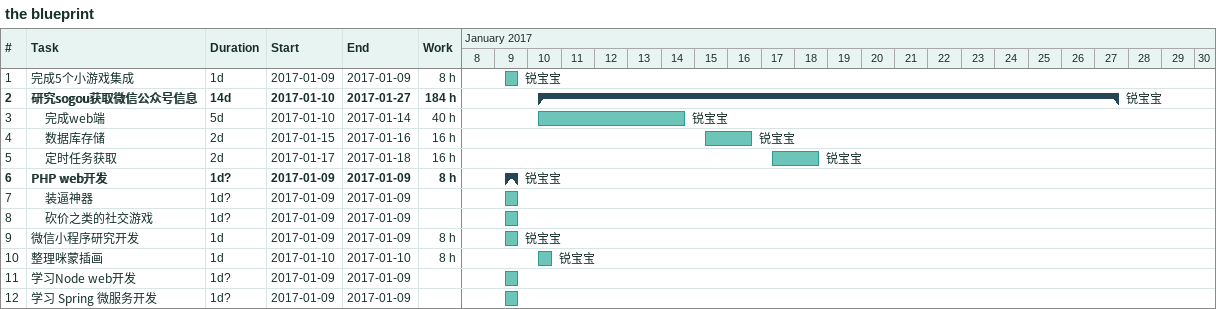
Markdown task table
the blueprint

| ID | Level | Task | Duration | Start | Finish | Resources | Work (h) |
|---|---|---|---|---|---|---|---|
| 1 | 1 | 完成5个小游戏集成 | 1d | 2017-01-09 | 2017-01-09 | 锐宝宝 | 8 |
| 2 | 1 | **研究sogou获取微信公众号信息** | 14d | 2017-01-10 | 2017-01-27 | 锐宝宝 | 184 |
| 3 | 2 | 完成web端 | 5d | 2017-01-10 | 2017-01-14 | 锐宝宝 | 40 |
| 4 | 2 | 数据库存储 | 2d | 2017-01-15 | 2017-01-16 | 锐宝宝 | 16 |
| 5 | 2 | 定时任务获取 | 2d | 2017-01-17 | 2017-01-18 | 锐宝宝 | 16 |
| 6 | 1 | **PHP web开发** | 1d? | 2017-01-09 | 2017-01-09 | 锐宝宝 | 8 |
| 7 | 2 | 装逼神器 | 1d? | 2017-01-09 | 2017-01-09 |  |  |
| 8 | 2 | 砍价之类的社交游戏 | 1d? | 2017-01-09 | 2017-01-09 |  |  |
| 9 | 1 | 微信小程序研究开发 | 1d | 2017-01-09 | 2017-01-09 | 锐宝宝 | 8 |
| 10 | 1 | 整理咪蒙插画 | 1d | 2017-01-10 | 2017-01-10 | 锐宝宝 | 8 |
| 11 | 1 | 学习Node web开发 | 1d? | 2017-01-09 | 2017-01-09 |  |  |
| 12 | 1 | 学习 Spring 微服务开发 | 1d? | 2017-01-09 | 2017-01-09 |  |  |
